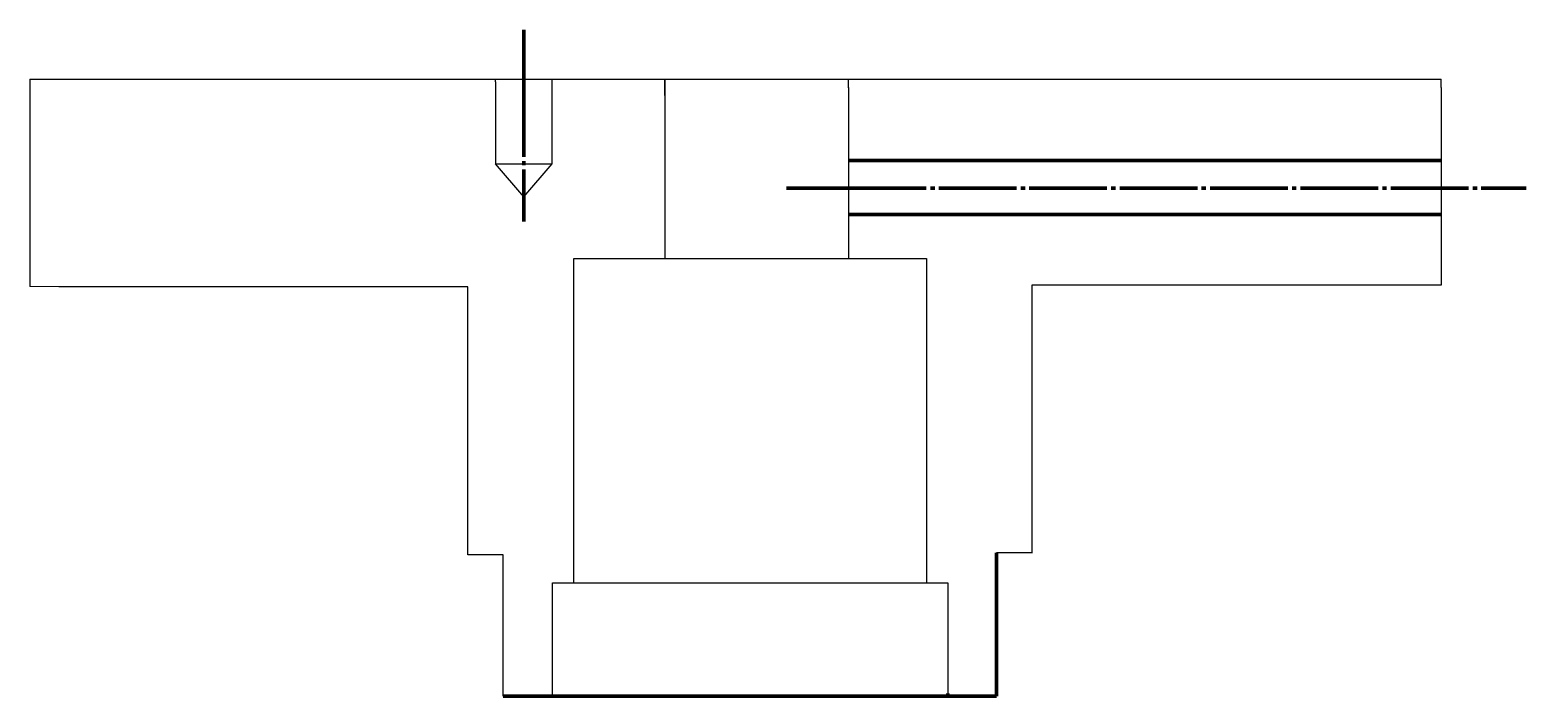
# Model space of a CAD drawing. Header units: millimetres. Extents: x 106 to 318, y 34 to 129.
import ezdxf

# ---------------------------------------------------------------- set-up
doc = ezdxf.new("R2010")
doc.units = ezdxf.units.MM
doc.linetypes.add('JIS_08_11', pattern=[12.8, 11, -0.6, 0.6, -0.6])

msp = doc.modelspace()

# ---------------------------------------------------------------- linework, layer by layer
at = {"linetype": 'JIS_08_11', "lineweight": 100}
for p, q in [((176.16, 121.77), (176.16, 128.74)), ((176.16, 121.77), (176.16, 101.61)), ((222.13, 106.32), (213.35, 106.32)), ((222.13, 106.32), (318.07, 106.32))]:
    msp.add_line(p, q, dxfattribs=at)
for p, q in [((106.22, 121.77), (106.22, 93.79)), ((106.22, 121.77), (306.05, 121.77)), ((172.16, 121.37), (172.16, 121.77)), ((172.16, 121.38), (172.16, 109.78)), ((176.16, 121.36), (176.16, 121.77)), ((180.15, 121.21), (180.15, 121.77)), ((180.15, 109.78), (180.15, 121.33)), ((196.14, 119.44), (196.14, 121.77)), ((196.14, 121.77), (196.14, 96.4)), ((222.12, 120.56), (222.12, 121.77)), ((306.05, 120.59), (306.05, 121.77)), ((222.12, 120.59), (222.13, 96.4)), ((306.05, 120.59), (306.05, 92.61)), ((306.05, 120.59), (306.05, 110.6)), ((306.05, 110.6), (306.05, 102.6)), ((172.16, 109.78), (176.16, 109.78)), ((176.17, 105.11), (172.16, 109.78)), ((176.16, 109.78), (180.15, 109.78)), ((176.17, 105.11), (180.15, 109.78)), ((183.23, 50.44), (183.23, 96.4)), ((183.23, 96.4), (233.19, 96.4)), ((233.19, 96.4), (233.19, 50.44)), ((106.22, 94.94), (106.22, 92.39)), ((110.29, 92.38), (106.22, 92.39)), ((168.24, 92.38), (110.29, 92.38)), ((168.24, 54.41), (168.24, 92.38)), ((306.05, 92.61), (248.1, 92.61)), ((248.1, 92.61), (248.1, 54.64)), ((173.24, 54.41), (168.24, 54.41)), ((173.24, 34.42), (173.24, 54.41)), ((248.1, 54.71), (243.1, 54.71)), ((180.23, 34.45), (180.23, 50.44)), ((180.23, 50.44), (236.18, 50.44)), ((180.23, 50.44), (183.23, 50.44)), ((236.18, 50.44), (236.18, 34.69))]:
    msp.add_line(p, q)
at = {"linetype": 'Continuous', "lineweight": 100}
for p, q in [((222.12, 110.23), (306.05, 110.23)), ((222.13, 102.62), (306.05, 102.62)), ((243.1, 54.71), (243.1, 34.42)), ((173.24, 34.42), (243.1, 34.42)), ((236.18, 34.8), (236.18, 34.42))]:
    msp.add_line(p, q, dxfattribs=at)

doc.saveas('drawing.dxf')
